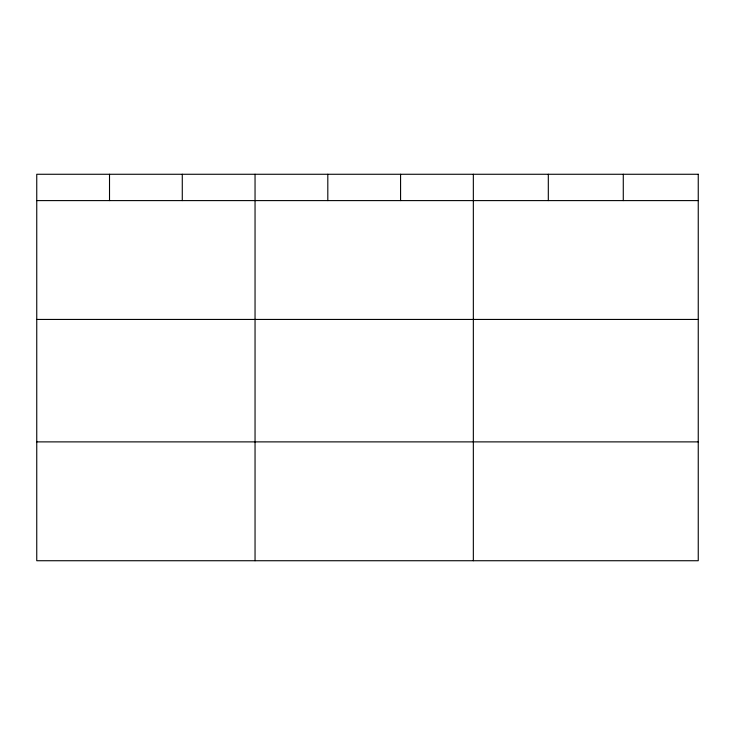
<?xml version="1.0" encoding="UTF-8"?>
<svg xmlns="http://www.w3.org/2000/svg" width="735" height="735" viewBox="0 0 735 735"><rect width="100%" height="100%" fill="white"/><g stroke="black" fill="none" stroke-linecap="round" stroke-linejoin="round"><path stroke-width="1.1" d="M36.75 200.6L698.25 200.6M36.75 319.44L698.25 319.44M36.75 441.882L698.25 441.882M623.28 174.268L623.28 200.6M548.31 174.268L548.31 200.6M473.34 174.268L473.34 560.731M400.575 174.268L400.575 200.6M327.81 174.268L327.81 200.6M255.045 174.268L255.045 560.731M182.28 174.268L182.28 200.6M109.515 174.268L109.515 200.6M698.25 174.268L36.75 174.268L36.75 560.731L698.25 560.731L698.25 174.268"/></g></svg>
